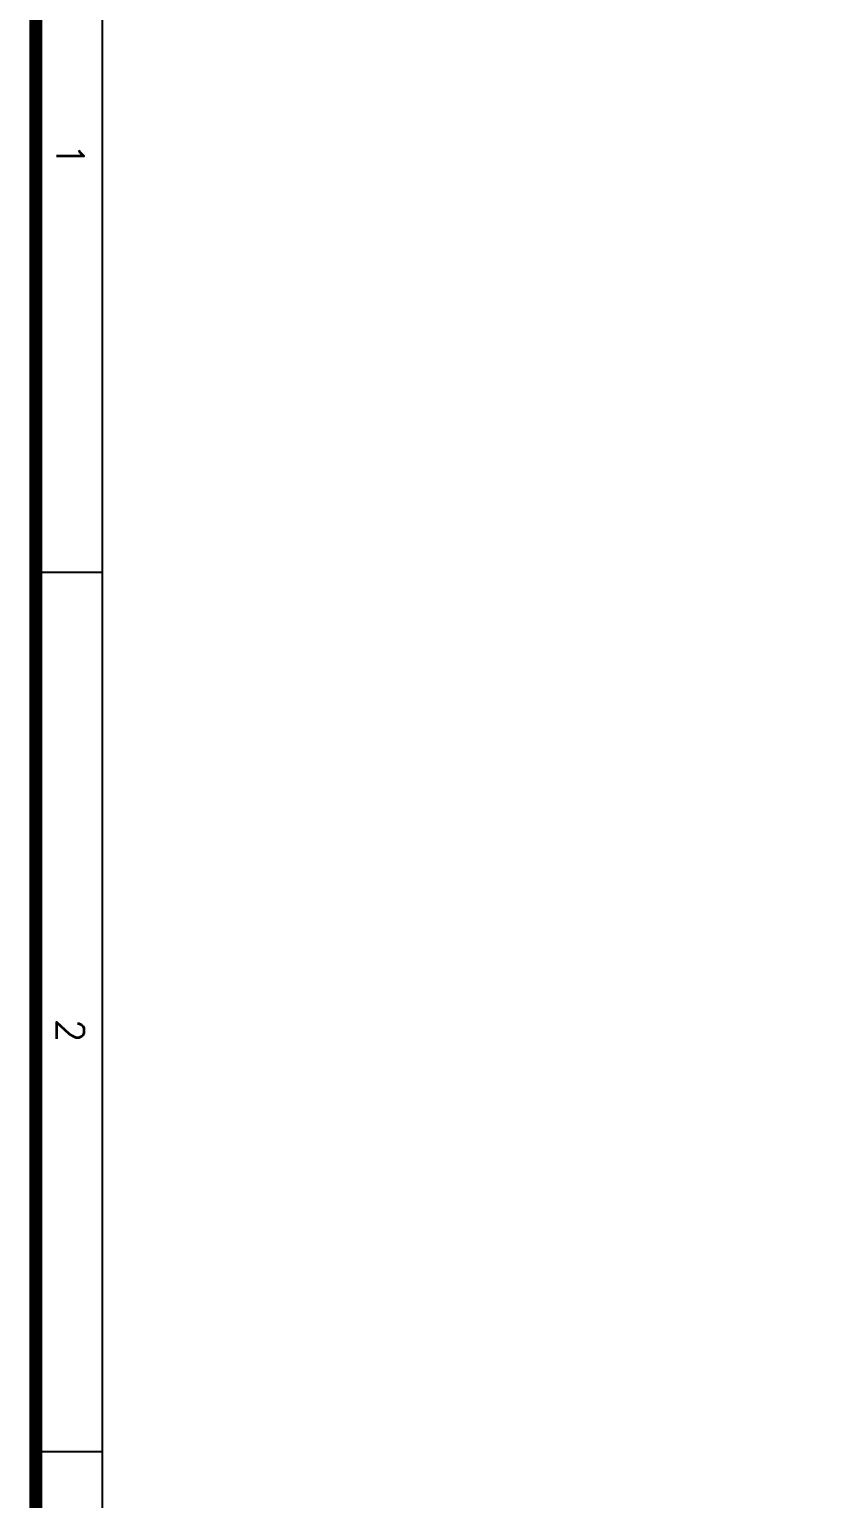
# Model space of a CAD drawing. Extents: x -52083 to 49512, y -145230 to 20224.
# Drawn here: x -50625 to -46989, y -105041 to -98296 of the extents above; entities that cross this region are included whole.
import ezdxf
from ezdxf.enums import TextEntityAlignment as Align

# ---------------------------------------------------------------- set-up
doc = ezdxf.new("R2010")
doc.units = 0
doc.header["$LTSCALE"] = 0.5
doc.header["$MEASUREMENT"] = 0
doc.layers.add('TITLE', color=7, linetype='Continuous')
doc.styles.add('RomanS', font='romans.shx')

# ---------------------------------------------------------------- blocks, each defined once
blk = doc.blocks.new('A$C66962185')
at = {"layer": 'TITLE'}
for p, q in [((203723, -139882), (1210, -139882)), ((17006, -141178), (17006, -139882)), ((34098, -141178), (34098, -139882))]:
    blk.add_line(p, q, dxfattribs=at)
at = {"layer": 'TITLE', "const_width": 250}
blk.add_lwpolyline([(205020, 0), (205020, -141178), (0, -141178), (0, 0)], close=True, dxfattribs=at)
at = {"layer": 'TITLE', "style": 'RomanS'}
for s, p in [('1', (8897, -140511)), ('2', (25916, -140511))]:
    blk.add_text(s, height=537, dxfattribs=at).set_placement(p, align=Align.MIDDLE)

msp = doc.modelspace()

# ---------------------------------------------------------------- block references
at = {"layer": 'TITLE', "xscale": 0.2362210059218341, "yscale": 0.2362210059218341, "zscale": 0.2362210059282006, "rotation": 270}
msp.add_blockref('A$C66962185', (-17245.7, -96770.3, 2637.8), dxfattribs=at)

doc.saveas('drawing.dxf')
